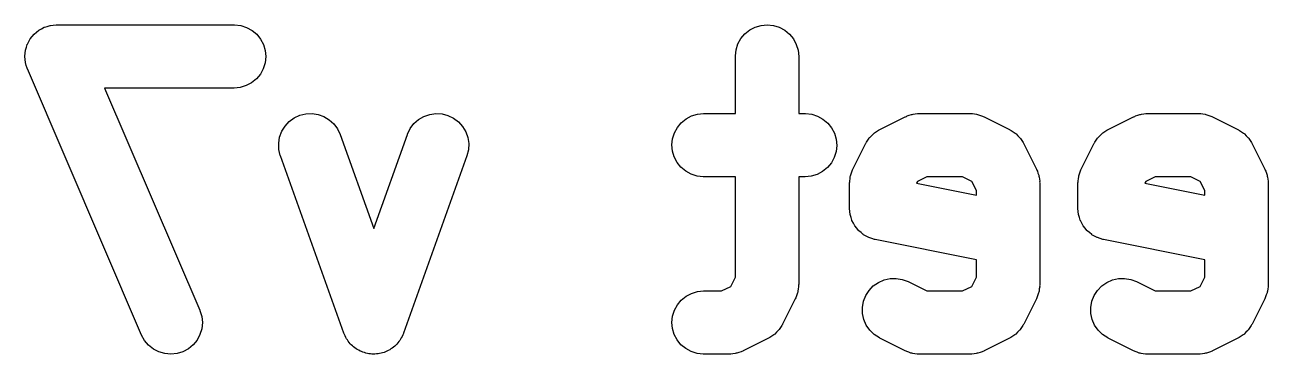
# Model space of a CAD drawing. Extents: x 1.4 to 13.8, y -4.8 to -0.1.
# Drawn here: x 2.028 to 2.762, y -0.342 to -0.148 of the extents above; entities that cross this region are included whole.
import ezdxf

# ---------------------------------------------------------------- set-up
doc = ezdxf.new("R2010")
doc.units = 0
doc.header["$MEASUREMENT"] = 0
doc.layers.add('BLACK', color=7, linetype='CONTINUOUS')

msp = doc.modelspace()

# ---------------------------------------------------------------- linework, layer by layer
at = {"layer": 'BLACK', "linetype": 'CONTINUOUS'}
for p, q in [((2.03196, -0.154447), (2.03307, -0.153083)), ((2.03307, -0.153083), (2.03312, -0.153042)), ((2.03312, -0.153042), (2.03316, -0.152991)), ((2.03316, -0.152991), (2.03453, -0.151878)), ((2.03453, -0.151878), (2.03588, -0.150757)), ((2.03588, -0.150757), (2.03594, -0.150726)), ((2.03594, -0.150726), (2.03599, -0.150684)), ((2.03599, -0.150684), (2.03754, -0.149857)), ((2.03754, -0.149857), (2.03909, -0.149021)), ((2.03909, -0.149021), (2.03915, -0.149002)), ((2.03915, -0.149002), (2.03921, -0.148971)), ((2.03921, -0.148971), (2.0409, -0.148461)), ((2.0409, -0.148461), (2.04258, -0.147942)), ((2.04258, -0.147942), (2.04264, -0.147935)), ((2.04264, -0.147935), (2.04271, -0.147916)), ((2.04271, -0.147916), (2.04446, -0.147744)), ((2.04446, -0.147744), (2.04621, -0.14756)), ((2.04621, -0.14756), (2.04627, -0.147566)), ((2.04627, -0.147566), (2.04634, -0.14756)), ((2.04634, -0.14756), (2.15132, -0.14756)), ((2.15132, -0.14756), (2.15159, -0.147562)), ((2.15159, -0.147562), (2.15521, -0.147969)), ((2.15521, -0.147969), (2.15869, -0.149072)), ((2.15869, -0.149072), (2.16189, -0.15083)), ((2.16189, -0.15083), (2.16469, -0.153176)), ((2.16469, -0.153176), (2.16697, -0.156021)), ((2.45085, -0.155695), (2.4532, -0.1529)), ((2.4532, -0.1529), (2.45605, -0.150613)), ((2.45605, -0.150613), (2.45928, -0.148922)), ((2.45928, -0.148922), (2.46278, -0.147891)), ((2.46278, -0.147891), (2.46642, -0.14756)), ((2.46642, -0.14756), (2.47005, -0.147942)), ((2.47005, -0.147942), (2.47353, -0.149021)), ((2.47353, -0.149021), (2.47674, -0.150757)), ((2.47674, -0.150757), (2.47955, -0.153084)), ((2.47955, -0.153084), (2.48186, -0.155912)), ((2.02802, -0.1625), (2.02854, -0.16082)), ((2.02854, -0.16082), (2.02905, -0.159134)), ((2.02905, -0.159134), (2.02908, -0.159076)), ((2.02908, -0.159076), (2.0291, -0.159014)), ((2.0291, -0.159014), (2.02994, -0.157466)), ((2.02994, -0.157466), (2.03076, -0.155911)), ((2.03076, -0.155911), (2.0308, -0.155861)), ((2.0308, -0.155861), (2.03083, -0.155803)), ((2.03083, -0.155803), (2.03196, -0.154447)), ((2.16697, -0.156021), (2.16866, -0.159255)), ((2.16866, -0.159255), (2.16969, -0.162757)), ((2.44799, -0.162373), (2.4491, -0.158894)), ((2.4491, -0.158894), (2.45085, -0.155695)), ((2.48186, -0.155912), (2.48357, -0.159134)), ((2.48357, -0.159134), (2.48463, -0.162628)), ((2.02764, -0.16613), (2.02782, -0.16438)), ((2.02764, -0.166195), (2.02764, -0.16613)), ((2.02764, -0.16626), (2.02764, -0.166195)), ((2.02781, -0.168015), (2.02764, -0.16626)), ((2.02797, -0.169765), (2.02781, -0.168015)), ((2.02782, -0.16438), (2.02799, -0.162628)), ((2.02799, -0.162628), (2.02801, -0.162565)), ((2.02801, -0.162565), (2.02802, -0.1625)), ((2.17002, -0.166391), (2.16964, -0.170021)), ((2.16969, -0.162757), (2.17002, -0.166391)), ((2.44758, -0.166261), (2.44759, -0.166)), ((2.44758, -0.200053), (2.44758, -0.166261)), ((2.44759, -0.166), (2.44799, -0.162373)), ((2.48463, -0.162628), (2.48499, -0.166261)), ((2.48499, -0.166261), (2.48499, -0.200053)), ((2.02799, -0.169828), (2.02797, -0.169765)), ((2.02799, -0.169893), (2.02799, -0.169828)), ((2.0285, -0.171581), (2.02799, -0.169893)), ((2.029, -0.173266), (2.0285, -0.171581)), ((2.02903, -0.173324), (2.029, -0.173266)), ((2.02905, -0.173387), (2.02903, -0.173324)), ((2.02915, -0.173627), (2.02905, -0.173387)), ((2.09664, -0.331108), (2.02915, -0.173627)), ((2.16856, -0.173508), (2.16683, -0.176718)), ((2.16964, -0.170021), (2.16856, -0.173508)), ((2.15845, -0.18355), (2.15496, -0.184605)), ((2.16167, -0.181837), (2.15845, -0.18355)), ((2.1645, -0.17953), (2.16167, -0.181837)), ((2.16683, -0.176718), (2.1645, -0.17953)), ((2.15132, -0.184962), (2.0747, -0.184962)), ((2.0747, -0.184962), (2.13102, -0.316374)), ((2.15496, -0.184605), (2.15132, -0.184962)), ((2.18141, -0.207462), (2.18389, -0.204781)), ((2.18389, -0.204781), (2.18684, -0.202633)), ((2.18684, -0.202633), (2.19015, -0.201099)), ((2.19015, -0.201099), (2.1937, -0.200238)), ((2.1937, -0.200238), (2.19735, -0.200082)), ((2.19735, -0.200082), (2.20095, -0.200637)), ((2.20095, -0.200637), (2.20438, -0.201882)), ((2.20438, -0.201882), (2.20751, -0.203769)), ((2.20751, -0.203769), (2.2102, -0.206228)), ((2.2576, -0.206035), (2.26033, -0.203615)), ((2.26033, -0.203615), (2.26348, -0.201771)), ((2.26348, -0.201771), (2.26693, -0.200574)), ((2.26693, -0.200574), (2.27054, -0.200069)), ((2.27054, -0.200069), (2.27419, -0.200276)), ((2.27419, -0.200276), (2.27772, -0.201187)), ((2.27772, -0.201187), (2.28101, -0.202767)), ((2.28101, -0.202767), (2.28393, -0.204956)), ((2.28393, -0.204956), (2.28637, -0.207671)), ((2.41329, -0.208297), (2.41561, -0.205485)), ((2.41561, -0.205485), (2.41844, -0.203178)), ((2.41844, -0.203178), (2.42166, -0.201464)), ((2.42166, -0.201464), (2.42516, -0.20041)), ((2.42516, -0.20041), (2.42879, -0.200053)), ((2.42879, -0.200053), (2.44758, -0.200053)), ((2.48499, -0.200053), (2.48878, -0.200053)), ((2.48878, -0.200053), (2.48904, -0.200055)), ((2.48904, -0.200055), (2.49267, -0.200462)), ((2.49267, -0.200462), (2.49615, -0.201566)), ((2.49615, -0.201566), (2.49935, -0.203324)), ((2.49935, -0.203324), (2.50214, -0.20567)), ((2.50214, -0.20567), (2.50443, -0.208514)), ((2.53291, -0.209527), (2.54791, -0.202028)), ((2.54791, -0.202028), (2.54814, -0.201913)), ((2.54814, -0.201913), (2.54866, -0.201723)), ((2.54866, -0.201723), (2.54915, -0.201464)), ((2.54915, -0.201464), (2.55037, -0.201095)), ((2.55037, -0.201095), (2.55157, -0.200654)), ((2.55157, -0.200654), (2.55211, -0.200569)), ((2.55211, -0.200569), (2.55264, -0.20041)), ((2.55264, -0.20041), (2.55391, -0.200285)), ((2.55391, -0.200285), (2.55518, -0.200086)), ((2.55518, -0.200086), (2.55573, -0.200107)), ((2.55573, -0.200107), (2.55627, -0.200053)), ((2.55627, -0.200053), (2.58627, -0.200053)), ((2.58627, -0.200053), (2.58653, -0.200055)), ((2.58653, -0.200055), (2.58708, -0.200117)), ((2.58708, -0.200117), (2.58763, -0.200103)), ((2.58763, -0.200103), (2.58889, -0.20032)), ((2.58889, -0.20032), (2.59016, -0.200462)), ((2.59016, -0.200462), (2.59068, -0.200629)), ((2.59068, -0.200629), (2.59123, -0.200722)), ((2.59123, -0.200722), (2.59242, -0.201179)), ((2.59242, -0.201179), (2.59364, -0.201566)), ((2.59364, -0.201566), (2.59412, -0.201831)), ((2.59412, -0.201831), (2.59463, -0.202028)), ((2.59463, -0.202028), (2.60963, -0.209527)), ((2.6679, -0.209527), (2.68289, -0.202028)), ((2.68289, -0.202028), (2.68313, -0.201913)), ((2.68313, -0.201913), (2.68364, -0.201723)), ((2.68364, -0.201723), (2.68413, -0.201464)), ((2.68413, -0.201464), (2.68535, -0.201095)), ((2.68535, -0.201095), (2.68655, -0.200654)), ((2.68655, -0.200654), (2.6871, -0.200569)), ((2.6871, -0.200569), (2.68762, -0.20041)), ((2.68762, -0.20041), (2.6889, -0.200285)), ((2.6889, -0.200285), (2.69016, -0.200086)), ((2.69016, -0.200086), (2.69071, -0.200107)), ((2.69071, -0.200107), (2.69126, -0.200053)), ((2.69126, -0.200053), (2.72125, -0.200053)), ((2.72125, -0.200053), (2.72151, -0.200055)), ((2.72151, -0.200055), (2.72206, -0.200117)), ((2.72206, -0.200117), (2.72261, -0.200103)), ((2.72261, -0.200103), (2.72387, -0.20032)), ((2.72387, -0.20032), (2.72514, -0.200462)), ((2.72514, -0.200462), (2.72567, -0.200629)), ((2.72567, -0.200629), (2.72621, -0.200722)), ((2.72621, -0.200722), (2.7274, -0.201179)), ((2.7274, -0.201179), (2.72862, -0.201566)), ((2.72862, -0.201566), (2.7291, -0.201831)), ((2.7291, -0.201831), (2.72962, -0.202028)), ((2.72962, -0.202028), (2.74461, -0.209527)), ((2.17823, -0.213994), (2.1795, -0.210572)), ((2.1795, -0.210572), (2.18141, -0.207462)), ((2.2102, -0.206228), (2.21237, -0.209164)), ((2.21237, -0.209164), (2.21393, -0.212464)), ((2.21393, -0.212464), (2.23381, -0.26814)), ((2.23381, -0.26814), (2.2537, -0.212464)), ((2.2537, -0.212464), (2.25379, -0.212219)), ((2.25379, -0.212219), (2.25539, -0.20894)), ((2.25539, -0.20894), (2.2576, -0.206035)), ((2.28637, -0.207671), (2.28824, -0.210808)), ((2.28824, -0.210808), (2.28946, -0.214247)), ((2.41047, -0.214994), (2.41155, -0.211507)), ((2.41155, -0.211507), (2.41329, -0.208297)), ((2.50443, -0.208514), (2.50612, -0.211749)), ((2.50612, -0.211749), (2.50715, -0.21525)), ((2.52717, -0.213976), (2.5282, -0.212998)), ((2.5282, -0.212998), (2.5292, -0.211977)), ((2.5292, -0.211977), (2.52953, -0.211747)), ((2.52953, -0.211747), (2.52982, -0.21147)), ((2.52982, -0.21147), (2.53103, -0.210711)), ((2.53103, -0.210711), (2.5322, -0.209903)), ((2.5322, -0.209903), (2.53257, -0.209742)), ((2.53257, -0.209742), (2.53291, -0.209527)), ((2.60963, -0.209527), (2.60986, -0.209645)), ((2.60986, -0.209645), (2.6102, -0.209865)), ((2.6102, -0.209865), (2.61057, -0.210031)), ((2.61057, -0.210031), (2.61173, -0.210856)), ((2.61173, -0.210856), (2.61293, -0.211631)), ((2.61293, -0.211631), (2.61322, -0.211913)), ((2.61322, -0.211913), (2.61355, -0.212147)), ((2.61355, -0.212147), (2.61452, -0.213182)), ((2.66215, -0.213976), (2.66319, -0.212998)), ((2.66319, -0.212998), (2.66418, -0.211977)), ((2.66418, -0.211977), (2.66451, -0.211748)), ((2.66451, -0.211748), (2.66481, -0.21147)), ((2.66481, -0.21147), (2.66601, -0.210711)), ((2.66601, -0.210711), (2.66718, -0.209903)), ((2.66718, -0.209903), (2.66755, -0.209742)), ((2.66755, -0.209742), (2.6679, -0.209527)), ((2.74461, -0.209527), (2.74485, -0.209645)), ((2.74485, -0.209645), (2.74519, -0.209865)), ((2.74519, -0.209865), (2.74556, -0.210031)), ((2.74556, -0.210031), (2.74672, -0.210856)), ((2.74672, -0.210856), (2.74791, -0.211631)), ((2.74791, -0.211631), (2.7482, -0.211913)), ((2.7482, -0.211913), (2.74853, -0.212147)), ((2.74853, -0.212147), (2.74951, -0.213182)), ((2.17765, -0.217598), (2.17823, -0.213994)), ((2.17778, -0.221245), (2.17765, -0.217598)), ((2.28946, -0.214247), (2.28999, -0.217858)), ((2.28999, -0.217858), (2.28981, -0.221503)), ((2.41009, -0.218624), (2.41047, -0.214994)), ((2.41042, -0.222258), (2.41009, -0.218624)), ((2.50748, -0.218885), (2.5071, -0.222515)), ((2.50715, -0.21525), (2.50748, -0.218885)), ((2.51705, -0.232888), (2.52455, -0.21789)), ((2.52455, -0.21789), (2.52467, -0.217657)), ((2.52467, -0.217657), (2.52489, -0.217318)), ((2.52489, -0.217318), (2.52505, -0.21695)), ((2.52505, -0.21695), (2.52588, -0.21579)), ((2.52588, -0.21579), (2.52665, -0.214595)), ((2.52665, -0.214595), (2.52694, -0.214305)), ((2.52694, -0.214305), (2.52717, -0.213976)), ((2.61452, -0.213182), (2.61554, -0.214174)), ((2.61554, -0.214174), (2.61577, -0.214506)), ((2.61577, -0.214506), (2.61605, -0.2148)), ((2.61605, -0.2148), (2.61681, -0.216006)), ((2.61681, -0.216006), (2.61762, -0.217177)), ((2.61762, -0.217177), (2.61778, -0.217548)), ((2.61778, -0.217548), (2.61799, -0.21789)), ((2.61799, -0.21789), (2.62549, -0.232888)), ((2.65203, -0.232888), (2.65953, -0.21789)), ((2.65953, -0.21789), (2.65965, -0.217657)), ((2.65965, -0.217657), (2.65987, -0.217318)), ((2.65987, -0.217318), (2.66004, -0.21695)), ((2.66004, -0.21695), (2.66086, -0.21579)), ((2.66086, -0.21579), (2.66164, -0.214595)), ((2.66164, -0.214595), (2.66192, -0.214305)), ((2.66192, -0.214305), (2.66215, -0.213976)), ((2.74951, -0.213182), (2.75053, -0.214174)), ((2.75053, -0.214174), (2.75076, -0.214506)), ((2.75076, -0.214506), (2.75103, -0.2148)), ((2.75103, -0.2148), (2.75179, -0.216006)), ((2.75179, -0.216006), (2.7526, -0.217177)), ((2.7526, -0.217177), (2.75276, -0.217548)), ((2.75276, -0.217548), (2.75298, -0.21789)), ((2.75298, -0.21789), (2.76048, -0.232888)), ((2.17862, -0.224797), (2.17778, -0.221245)), ((2.17871, -0.225044), (2.17862, -0.224797)), ((2.2162, -0.330031), (2.17871, -0.225044)), ((2.28892, -0.225044), (2.25143, -0.330031)), ((2.28981, -0.221503), (2.28892, -0.225044)), ((2.41145, -0.22576), (2.41042, -0.222258)), ((2.41314, -0.228994), (2.41145, -0.22576)), ((2.50602, -0.226001), (2.50429, -0.229212)), ((2.5071, -0.222515), (2.50602, -0.226001)), ((2.41543, -0.231838), (2.41314, -0.228994)), ((2.41822, -0.234184), (2.41543, -0.231838)), ((2.42142, -0.235943), (2.41822, -0.234184)), ((2.49913, -0.234331), (2.49591, -0.236044)), ((2.50196, -0.232024), (2.49913, -0.234331)), ((2.50429, -0.229212), (2.50196, -0.232024)), ((2.51574, -0.236296), (2.5162, -0.235103)), ((2.5162, -0.235103), (2.51659, -0.233884)), ((2.51659, -0.233884), (2.51685, -0.233402)), ((2.51685, -0.233402), (2.51705, -0.232888)), ((2.62549, -0.232888), (2.62561, -0.233122)), ((2.62561, -0.233122), (2.6258, -0.233639)), ((2.6258, -0.233639), (2.62606, -0.234125)), ((2.62606, -0.234125), (2.62643, -0.235348)), ((2.65073, -0.236296), (2.65118, -0.235103)), ((2.65118, -0.235103), (2.65157, -0.233884)), ((2.65157, -0.233884), (2.65184, -0.233402)), ((2.65184, -0.233402), (2.65203, -0.232888)), ((2.76048, -0.232888), (2.76059, -0.233122)), ((2.76059, -0.233122), (2.76078, -0.233639)), ((2.76078, -0.233639), (2.76104, -0.234125)), ((2.76104, -0.234125), (2.76141, -0.235348)), ((2.4249, -0.237046), (2.42142, -0.235943)), ((2.42853, -0.237453), (2.4249, -0.237046)), ((2.42879, -0.237455), (2.42853, -0.237453)), ((2.44758, -0.237455), (2.42879, -0.237455)), ((2.44758, -0.296829), (2.44758, -0.237455)), ((2.48878, -0.237455), (2.48499, -0.237455)), ((2.48499, -0.237455), (2.48499, -0.301244)), ((2.49241, -0.237099), (2.48878, -0.237455)), ((2.49591, -0.236044), (2.49241, -0.237099)), ((2.51508, -0.24099), (2.51514, -0.240443)), ((2.51508, -0.241251), (2.51508, -0.24099)), ((2.51508, -0.25625), (2.51508, -0.241251)), ((2.51513, -0.239893), (2.51534, -0.238634)), ((2.51514, -0.240443), (2.51513, -0.239893)), ((2.51534, -0.238634), (2.51548, -0.237363)), ((2.51548, -0.237363), (2.51565, -0.236839)), ((2.51565, -0.236839), (2.51574, -0.236296)), ((2.55521, -0.240192), (2.55464, -0.24135)), ((2.55464, -0.24135), (2.59007, -0.248436)), ((2.56069, -0.237455), (2.55521, -0.240192)), ((2.58186, -0.237455), (2.56069, -0.237455)), ((2.58733, -0.240192), (2.58186, -0.237455)), ((2.59007, -0.245666), (2.58733, -0.240192)), ((2.62643, -0.235348), (2.62687, -0.236549)), ((2.62687, -0.236549), (2.62695, -0.237092)), ((2.62695, -0.237092), (2.62711, -0.237619)), ((2.62711, -0.237619), (2.62724, -0.238892)), ((2.62724, -0.238892), (2.62744, -0.240154)), ((2.62744, -0.240154), (2.62741, -0.240703)), ((2.62741, -0.240703), (2.62747, -0.241251)), ((2.62747, -0.241251), (2.62747, -0.301244)), ((2.65006, -0.24099), (2.65012, -0.240443)), ((2.65006, -0.241251), (2.65006, -0.24099)), ((2.65006, -0.25625), (2.65006, -0.241251)), ((2.65011, -0.239893), (2.65033, -0.238634)), ((2.65012, -0.240443), (2.65011, -0.239893)), ((2.65033, -0.238634), (2.65047, -0.237363)), ((2.65047, -0.237363), (2.65063, -0.236839)), ((2.65063, -0.236839), (2.65073, -0.236296)), ((2.6902, -0.240192), (2.68962, -0.24135)), ((2.68962, -0.24135), (2.72505, -0.248436)), ((2.69567, -0.237455), (2.6902, -0.240192)), ((2.71684, -0.237455), (2.69567, -0.237455)), ((2.72231, -0.240192), (2.71684, -0.237455)), ((2.72505, -0.245666), (2.72231, -0.240192)), ((2.76141, -0.235348), (2.76185, -0.236549)), ((2.76185, -0.236549), (2.76194, -0.237092)), ((2.76194, -0.237092), (2.7621, -0.237619)), ((2.7621, -0.237619), (2.76222, -0.238892)), ((2.76222, -0.238892), (2.76242, -0.240154)), ((2.76242, -0.240154), (2.7624, -0.240703)), ((2.7624, -0.240703), (2.76245, -0.241251)), ((2.76245, -0.241251), (2.76245, -0.301244)), ((2.59007, -0.248436), (2.59007, -0.245666)), ((2.72505, -0.248436), (2.72505, -0.245666)), ((2.51525, -0.257985), (2.51508, -0.25625)), ((2.65023, -0.257985), (2.65006, -0.25625)), ((2.5154, -0.259718), (2.51525, -0.257985)), ((2.51542, -0.259799), (2.5154, -0.259718)), ((2.51543, -0.259882), (2.51542, -0.259799)), ((2.51594, -0.261549), (2.51543, -0.259882)), ((2.51642, -0.263222), (2.51594, -0.261549)), ((2.51646, -0.263296), (2.51642, -0.263222)), ((2.51649, -0.263376), (2.51646, -0.263296)), ((2.5173, -0.264913), (2.51649, -0.263376)), ((2.65038, -0.259718), (2.65023, -0.257985)), ((2.65041, -0.259799), (2.65038, -0.259718)), ((2.65042, -0.259882), (2.65041, -0.259799)), ((2.65092, -0.261549), (2.65042, -0.259882)), ((2.65141, -0.263222), (2.65092, -0.261549)), ((2.65145, -0.263296), (2.65141, -0.263222)), ((2.65147, -0.263376), (2.65145, -0.263296)), ((2.65229, -0.264913), (2.65147, -0.263376)), ((2.51811, -0.266459), (2.5173, -0.264913)), ((2.51816, -0.266525), (2.51811, -0.266459)), ((2.5182, -0.266598), (2.51816, -0.266525)), ((2.5193, -0.267948), (2.5182, -0.266598)), ((2.52039, -0.269308), (2.5193, -0.267948)), ((2.52045, -0.269362), (2.52039, -0.269308)), ((2.52051, -0.269427), (2.52045, -0.269362)), ((2.52185, -0.270538), (2.52051, -0.269427)), ((2.52318, -0.271659), (2.52185, -0.270538)), ((2.52325, -0.2717), (2.52318, -0.271659)), ((2.52332, -0.271753), (2.52325, -0.2717)), ((2.52485, -0.272583), (2.52332, -0.271753)), ((2.65309, -0.266459), (2.65229, -0.264913)), ((2.65314, -0.266525), (2.65309, -0.266459)), ((2.65318, -0.266598), (2.65314, -0.266525)), ((2.65428, -0.267948), (2.65318, -0.266598)), ((2.65537, -0.269308), (2.65428, -0.267948)), ((2.65544, -0.269362), (2.65537, -0.269308)), ((2.65549, -0.269427), (2.65544, -0.269362)), ((2.65683, -0.270538), (2.65549, -0.269427)), ((2.65816, -0.271659), (2.65683, -0.270538)), ((2.65824, -0.2717), (2.65816, -0.271659)), ((2.6583, -0.271753), (2.65824, -0.2717)), ((2.65984, -0.272583), (2.6583, -0.271753)), ((2.52638, -0.273424), (2.52485, -0.272583)), ((2.52646, -0.273449), (2.52638, -0.273424)), ((2.52653, -0.273489), (2.52646, -0.273449)), ((2.52819, -0.274004), (2.52653, -0.273489)), ((2.52985, -0.274534), (2.52819, -0.274004)), ((2.53001, -0.274567), (2.52985, -0.274534)), ((2.53002, -0.274568), (2.53001, -0.274567)), ((2.53002, -0.274569), (2.53002, -0.274568)), ((2.53011, -0.274587), (2.53002, -0.274569)), ((2.59007, -0.286579), (2.53011, -0.274587)), ((2.66136, -0.273424), (2.65984, -0.272583)), ((2.66144, -0.273449), (2.66136, -0.273424)), ((2.66151, -0.273489), (2.66144, -0.273449)), ((2.66318, -0.274004), (2.66151, -0.273489)), ((2.66484, -0.274534), (2.66318, -0.274004)), ((2.665, -0.274567), (2.66484, -0.274534)), ((2.665, -0.274568), (2.665, -0.274567)), ((2.665, -0.274569), (2.665, -0.274568)), ((2.66509, -0.274587), (2.665, -0.274569)), ((2.72505, -0.286579), (2.66509, -0.274587)), ((2.59007, -0.296829), (2.59007, -0.286579)), ((2.72505, -0.296829), (2.72505, -0.286579)), ((2.44485, -0.302303), (2.44758, -0.296829)), ((2.48499, -0.301244), (2.48498, -0.301505)), ((2.5291, -0.30205), (2.53209, -0.299955)), ((2.53209, -0.299955), (2.53542, -0.29848)), ((2.53542, -0.29848), (2.53899, -0.297682)), ((2.53899, -0.297682), (2.54263, -0.297591)), ((2.54263, -0.297591), (2.54623, -0.29821)), ((2.54623, -0.29821), (2.54964, -0.299516)), ((2.54964, -0.299516), (2.56069, -0.30504)), ((2.58733, -0.302303), (2.59007, -0.296829)), ((2.62747, -0.301244), (2.62747, -0.301505)), ((2.66408, -0.30205), (2.66707, -0.299955)), ((2.66707, -0.299955), (2.67041, -0.29848)), ((2.67041, -0.29848), (2.67397, -0.297682)), ((2.67397, -0.297682), (2.67762, -0.297591)), ((2.67762, -0.297591), (2.68121, -0.29821)), ((2.68121, -0.29821), (2.68462, -0.299516)), ((2.68462, -0.299516), (2.69567, -0.30504)), ((2.72231, -0.302303), (2.72505, -0.296829)), ((2.76245, -0.301244), (2.76245, -0.301505)), ((2.41561, -0.310472), (2.41844, -0.308165)), ((2.41844, -0.308165), (2.42166, -0.306451)), ((2.42166, -0.306451), (2.42516, -0.305396)), ((2.42516, -0.305396), (2.42879, -0.30504)), ((2.42879, -0.30504), (2.43937, -0.30504)), ((2.43937, -0.30504), (2.44485, -0.302303)), ((2.48347, -0.308611), (2.48321, -0.309093)), ((2.48386, -0.307393), (2.48347, -0.308611)), ((2.48432, -0.306199), (2.48386, -0.307393)), ((2.48441, -0.305657), (2.48432, -0.306199)), ((2.48458, -0.305132), (2.48441, -0.305657)), ((2.48472, -0.303862), (2.48458, -0.305132)), ((2.48494, -0.302602), (2.48472, -0.303862)), ((2.48498, -0.301505), (2.48492, -0.302052)), ((2.48492, -0.302052), (2.48494, -0.302602)), ((2.52328, -0.311161), (2.52461, -0.307762)), ((2.52461, -0.307762), (2.52657, -0.304686)), ((2.52657, -0.304686), (2.5291, -0.30205)), ((2.56069, -0.30504), (2.58186, -0.30504)), ((2.58186, -0.30504), (2.58733, -0.302303)), ((2.62596, -0.308611), (2.62569, -0.309093)), ((2.62634, -0.307393), (2.62596, -0.308611)), ((2.6268, -0.306199), (2.62634, -0.307393)), ((2.62689, -0.305657), (2.6268, -0.306199)), ((2.62706, -0.305132), (2.62689, -0.305657)), ((2.6272, -0.303862), (2.62706, -0.305132)), ((2.62742, -0.302602), (2.6272, -0.303862)), ((2.62747, -0.301505), (2.6274, -0.302052)), ((2.6274, -0.302052), (2.62742, -0.302602)), ((2.65826, -0.311161), (2.65959, -0.307762)), ((2.65959, -0.307762), (2.66156, -0.304686)), ((2.66156, -0.304686), (2.66408, -0.30205)), ((2.69567, -0.30504), (2.71684, -0.30504)), ((2.71684, -0.30504), (2.72231, -0.302303)), ((2.76094, -0.308611), (2.76067, -0.309093)), ((2.76133, -0.307393), (2.76094, -0.308611)), ((2.76178, -0.306199), (2.76133, -0.307393)), ((2.76188, -0.305657), (2.76178, -0.306199)), ((2.76204, -0.305132), (2.76188, -0.305657)), ((2.76219, -0.303862), (2.76204, -0.305132)), ((2.7624, -0.302602), (2.76219, -0.303862)), ((2.76245, -0.301505), (2.76239, -0.302052)), ((2.76239, -0.302052), (2.7624, -0.302602)), ((2.41155, -0.316494), (2.41329, -0.313284)), ((2.41329, -0.313284), (2.41561, -0.310472)), ((2.48301, -0.309607), (2.47551, -0.324605)), ((2.48321, -0.309093), (2.48301, -0.309607)), ((2.52263, -0.314754), (2.52328, -0.311161)), ((2.5227, -0.318403), (2.52263, -0.314754)), ((2.62549, -0.309607), (2.61799, -0.324605)), ((2.62569, -0.309093), (2.62549, -0.309607)), ((2.65762, -0.314754), (2.65826, -0.311161)), ((2.65768, -0.318403), (2.65762, -0.314754)), ((2.76048, -0.309607), (2.75298, -0.324605)), ((2.76067, -0.309093), (2.76048, -0.309607)), ((2.13102, -0.316374), (2.13112, -0.316615)), ((2.13112, -0.316615), (2.13217, -0.320109)), ((2.13217, -0.320109), (2.13253, -0.323741)), ((2.41009, -0.323611), (2.41047, -0.319981)), ((2.41047, -0.319981), (2.41155, -0.316494)), ((2.52347, -0.32197), (2.5227, -0.318403)), ((2.52493, -0.325318), (2.52347, -0.32197)), ((2.65846, -0.32197), (2.65768, -0.318403)), ((2.65991, -0.325318), (2.65846, -0.32197)), ((2.13217, -0.327374), (2.13112, -0.330868)), ((2.13253, -0.323741), (2.13217, -0.327374)), ((2.21659, -0.330842), (2.2162, -0.330031)), ((2.25134, -0.330276), (2.25094, -0.331082)), ((2.25143, -0.330031), (2.25134, -0.330276)), ((2.41042, -0.327245), (2.41009, -0.323611)), ((2.41145, -0.330746), (2.41042, -0.327245)), ((2.47087, -0.330518), (2.47053, -0.330748)), ((2.47186, -0.329497), (2.47087, -0.330518)), ((2.47289, -0.328519), (2.47186, -0.329497)), ((2.47313, -0.32819), (2.47289, -0.328519)), ((2.47341, -0.3279), (2.47313, -0.32819)), ((2.47418, -0.326705), (2.47341, -0.3279)), ((2.47501, -0.325546), (2.47418, -0.326705)), ((2.47517, -0.325177), (2.47501, -0.325546)), ((2.47539, -0.324838), (2.47517, -0.325177)), ((2.47551, -0.324605), (2.47539, -0.324838)), ((2.527, -0.328321), (2.52493, -0.325318)), ((2.52962, -0.330864), (2.527, -0.328321)), ((2.61335, -0.330518), (2.61301, -0.330748)), ((2.61434, -0.329497), (2.61335, -0.330518)), ((2.61537, -0.328519), (2.61434, -0.329497)), ((2.61561, -0.32819), (2.61537, -0.328519)), ((2.61589, -0.3279), (2.61561, -0.32819)), ((2.61667, -0.326705), (2.61589, -0.3279)), ((2.61749, -0.325546), (2.61667, -0.326705)), ((2.61766, -0.325177), (2.61749, -0.325546)), ((2.61788, -0.324838), (2.61766, -0.325177)), ((2.61799, -0.324605), (2.61788, -0.324838)), ((2.66198, -0.328321), (2.65991, -0.325318)), ((2.6646, -0.330864), (2.66198, -0.328321)), ((2.74833, -0.330518), (2.748, -0.330748)), ((2.74932, -0.329497), (2.74833, -0.330518)), ((2.75036, -0.328519), (2.74932, -0.329497)), ((2.75059, -0.32819), (2.75036, -0.328519)), ((2.75087, -0.3279), (2.75059, -0.32819)), ((2.75165, -0.326705), (2.75087, -0.3279)), ((2.75247, -0.325546), (2.75165, -0.326705)), ((2.75264, -0.325177), (2.75247, -0.325546)), ((2.75286, -0.324838), (2.75264, -0.325177)), ((2.75298, -0.324605), (2.75286, -0.324838)), ((2.0984, -0.334306), (2.09664, -0.331108)), ((2.10074, -0.337102), (2.0984, -0.334306)), ((2.10359, -0.339389), (2.10074, -0.337102)), ((2.1271, -0.336919), (2.12429, -0.339245)), ((2.12941, -0.33409), (2.1271, -0.336919)), ((2.13112, -0.330868), (2.12941, -0.33409)), ((2.21689, -0.331688), (2.21659, -0.330842)), ((2.21736, -0.332488), (2.21689, -0.331688)), ((2.21776, -0.333332), (2.21736, -0.332488)), ((2.21829, -0.334053), (2.21776, -0.333332)), ((2.21875, -0.334824), (2.21829, -0.334053)), ((2.21937, -0.335518), (2.21875, -0.334824)), ((2.21993, -0.336267), (2.21937, -0.335518)), ((2.22059, -0.336872), (2.21993, -0.336267)), ((2.22119, -0.337539), (2.22059, -0.336872)), ((2.22194, -0.338098), (2.22119, -0.337539)), ((2.24624, -0.337714), (2.24549, -0.338262)), ((2.24685, -0.337055), (2.24624, -0.337714)), ((2.24752, -0.33646), (2.24685, -0.337055)), ((2.24809, -0.335718), (2.24752, -0.33646)), ((2.24872, -0.335034), (2.24809, -0.335718)), ((2.24919, -0.334269), (2.24872, -0.335034)), ((2.24973, -0.333555), (2.24919, -0.334269)), ((2.25014, -0.332718), (2.24973, -0.333555)), ((2.25063, -0.331923), (2.25014, -0.332718)), ((2.25094, -0.331082), (2.25063, -0.331923)), ((2.41314, -0.333981), (2.41145, -0.330746)), ((2.41543, -0.336825), (2.41314, -0.333981)), ((2.41822, -0.339171), (2.41543, -0.336825)), ((2.46715, -0.332969), (2.45215, -0.340468)), ((2.46749, -0.332753), (2.46715, -0.332969)), ((2.46786, -0.332593), (2.46749, -0.332753)), ((2.46903, -0.331783), (2.46786, -0.332593)), ((2.47024, -0.331026), (2.46903, -0.331783)), ((2.47053, -0.330748), (2.47024, -0.331026)), ((2.53268, -0.33285), (2.52962, -0.330864)), ((2.53291, -0.332969), (2.53268, -0.33285)), ((2.54791, -0.340468), (2.53291, -0.332969)), ((2.60963, -0.332969), (2.59463, -0.340468)), ((2.60997, -0.332753), (2.60963, -0.332969)), ((2.61034, -0.332593), (2.60997, -0.332753)), ((2.61152, -0.331783), (2.61034, -0.332593)), ((2.61272, -0.331026), (2.61152, -0.331783)), ((2.61301, -0.330748), (2.61272, -0.331026)), ((2.66766, -0.33285), (2.6646, -0.330864)), ((2.6679, -0.332969), (2.66766, -0.33285)), ((2.68289, -0.340468), (2.6679, -0.332969)), ((2.74461, -0.332969), (2.72962, -0.340468)), ((2.74496, -0.332753), (2.74461, -0.332969)), ((2.74533, -0.332593), (2.74496, -0.332753)), ((2.7465, -0.331783), (2.74533, -0.332593)), ((2.7477, -0.331026), (2.7465, -0.331783)), ((2.748, -0.330748), (2.7477, -0.331026)), ((2.10682, -0.34108), (2.10359, -0.339389)), ((2.11032, -0.342111), (2.10682, -0.34108)), ((2.11396, -0.342441), (2.11032, -0.342111)), ((2.11759, -0.34206), (2.11396, -0.342441)), ((2.12108, -0.340981), (2.11759, -0.34206)), ((2.12429, -0.339245), (2.12108, -0.340981)), ((2.22263, -0.338726), (2.22194, -0.338098)), ((2.22339, -0.33919), (2.22263, -0.338726)), ((2.22411, -0.339728), (2.22339, -0.33919)), ((2.22495, -0.340131), (2.22411, -0.339728)), ((2.22575, -0.340614), (2.22495, -0.340131)), ((2.22659, -0.34092), (2.22575, -0.340614)), ((2.2274, -0.341308), (2.22659, -0.34092)), ((2.2283, -0.341541), (2.2274, -0.341308)), ((2.22918, -0.341859), (2.2283, -0.341541)), ((2.23007, -0.341995), (2.22918, -0.341859)), ((2.23094, -0.342219), (2.23007, -0.341995)), ((2.23187, -0.342272), (2.23094, -0.342219)), ((2.23279, -0.342414), (2.23187, -0.342272)), ((2.23368, -0.342375), (2.23279, -0.342414)), ((2.23458, -0.342426), (2.23368, -0.342375)), ((2.2355, -0.342297), (2.23458, -0.342426)), ((2.23643, -0.342257), (2.2355, -0.342297)), ((2.23731, -0.342046), (2.23643, -0.342257)), ((2.23819, -0.341922), (2.23731, -0.342046)), ((2.23908, -0.341616), (2.23819, -0.341922)), ((2.23998, -0.341396), (2.23908, -0.341616)), ((2.24079, -0.341019), (2.23998, -0.341396)), ((2.24164, -0.340725), (2.24079, -0.341019)), ((2.24245, -0.340254), (2.24164, -0.340725)), ((2.24329, -0.339862), (2.24245, -0.340254)), ((2.24402, -0.339334), (2.24329, -0.339862)), ((2.24479, -0.338881), (2.24402, -0.339334)), ((2.24549, -0.338262), (2.24479, -0.338881)), ((2.42142, -0.34093), (2.41822, -0.339171)), ((2.4249, -0.342033), (2.42142, -0.34093)), ((2.42853, -0.34244), (2.4249, -0.342033)), ((2.42879, -0.342442), (2.42853, -0.34244)), ((2.44379, -0.342442), (2.42879, -0.342442)), ((2.44434, -0.342388), (2.44379, -0.342442)), ((2.44489, -0.34241), (2.44434, -0.342388)), ((2.44615, -0.34221), (2.44489, -0.34241)), ((2.44742, -0.342086), (2.44615, -0.34221)), ((2.44795, -0.341927), (2.44742, -0.342086)), ((2.44849, -0.341841), (2.44795, -0.341927)), ((2.44969, -0.3414), (2.44849, -0.341841)), ((2.45091, -0.341031), (2.44969, -0.3414)), ((2.4514, -0.340773), (2.45091, -0.341031)), ((2.45192, -0.340583), (2.4514, -0.340773)), ((2.45215, -0.340468), (2.45192, -0.340583)), ((2.54842, -0.340664), (2.54791, -0.340468)), ((2.54891, -0.34093), (2.54842, -0.340664)), ((2.55013, -0.341316), (2.54891, -0.34093)), ((2.55132, -0.341773), (2.55013, -0.341316)), ((2.55186, -0.341867), (2.55132, -0.341773)), ((2.55239, -0.342033), (2.55186, -0.341867)), ((2.55366, -0.342176), (2.55239, -0.342033)), ((2.55492, -0.342392), (2.55366, -0.342176)), ((2.55547, -0.342379), (2.55492, -0.342392)), ((2.55601, -0.34244), (2.55547, -0.342379)), ((2.55627, -0.342442), (2.55601, -0.34244)), ((2.58627, -0.342442), (2.55627, -0.342442)), ((2.58682, -0.342388), (2.58627, -0.342442)), ((2.58737, -0.34241), (2.58682, -0.342388)), ((2.58863, -0.34221), (2.58737, -0.34241)), ((2.5899, -0.342086), (2.58863, -0.34221)), ((2.59043, -0.341927), (2.5899, -0.342086)), ((2.59097, -0.341841), (2.59043, -0.341927)), ((2.59217, -0.3414), (2.59097, -0.341841)), ((2.5934, -0.341031), (2.59217, -0.3414)), ((2.59388, -0.340773), (2.5934, -0.341031)), ((2.5944, -0.340583), (2.59388, -0.340773)), ((2.59463, -0.340468), (2.5944, -0.340583)), ((2.68341, -0.340665), (2.68289, -0.340468)), ((2.68389, -0.34093), (2.68341, -0.340665)), ((2.68511, -0.341316), (2.68389, -0.34093)), ((2.6863, -0.341773), (2.68511, -0.341316)), ((2.68684, -0.341867), (2.6863, -0.341773)), ((2.68737, -0.342033), (2.68684, -0.341867)), ((2.68864, -0.342176), (2.68737, -0.342033)), ((2.6899, -0.342392), (2.68864, -0.342176)), ((2.69045, -0.342379), (2.6899, -0.342392)), ((2.691, -0.34244), (2.69045, -0.342379)), ((2.69126, -0.342442), (2.691, -0.34244)), ((2.72125, -0.342442), (2.69126, -0.342442)), ((2.7218, -0.342388), (2.72125, -0.342442)), ((2.72235, -0.34241), (2.7218, -0.342388)), ((2.72361, -0.34221), (2.72235, -0.34241)), ((2.72489, -0.342086), (2.72361, -0.34221)), ((2.72541, -0.341927), (2.72489, -0.342086)), ((2.72596, -0.341841), (2.72541, -0.341927)), ((2.72716, -0.3414), (2.72596, -0.341841)), ((2.72838, -0.341031), (2.72716, -0.3414)), ((2.72887, -0.340773), (2.72838, -0.341031)), ((2.72938, -0.340583), (2.72887, -0.340773)), ((2.72962, -0.340468), (2.72938, -0.340583))]:
    msp.add_line(p, q, dxfattribs=at)

doc.saveas('drawing.dxf')
